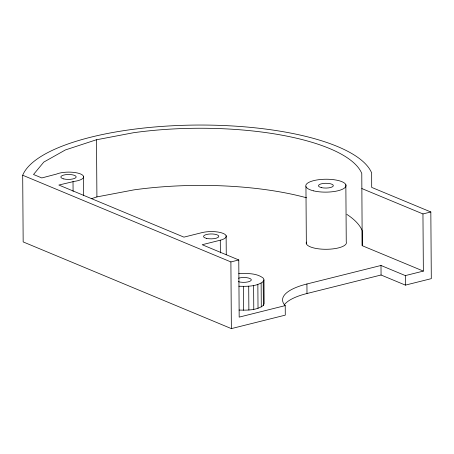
<?xml version="1.0" encoding="UTF-8"?>
<svg xmlns="http://www.w3.org/2000/svg" width="454" height="454" viewBox="0 0 454 454"><rect width="100%" height="100%" fill="white"/><g stroke="black" fill="none" stroke-linecap="round" stroke-linejoin="round"><path stroke-width="0.68" d="M239.048 310.054C247.22 310.258 256.544 310.53 263.382 305.389L263.218 281.576L263.978 279.891L263.36 278.211C256.533 272.86 246.982 273.45 238.764 273.671M263.382 305.389L264.143 303.709L263.978 279.891M238.883 286.236C247.055 286.44 256.379 286.718 263.218 281.576M361.804 188.529L422.952 213.936L423.355 271.095L362.201 245.688L361.781 173.473A166.022 53.226 -0.4 0 0 133.578 132.716L96.208 139.832L65.438 149.922L43.788 162.095L33.511 174.489L41.813 177.945L56.574 174.064A15.084 4.835 -0.4 0 1 80.511 173.95A15.084 4.835 -0.4 0 1 74.206 181.396L58.861 185.039L183.932 237.136L202.036 232.613A15.084 4.835 -0.4 0 1 223.169 233.407A15.084 4.835 -0.4 0 1 220.286 240.2L220.377 252.901M91.254 198.744L96.912 196.911L133.975 189.868A166.022 53.226 -0.4 0 1 306.603 197.802M220.286 240.2L202.183 244.723L238.776 259.96L239.173 317.119L285.22 305.61A61.682 19.777 -0.4 0 1 306.927 283.988L380.997 265.476L405.337 275.595L423.355 271.095M285.22 305.61L285.282 315.138L231.358 328.611L23.165 241.914L22.7 175.238L230.893 261.93L238.776 259.96M422.952 213.936L430.835 211.973L431.3 278.648L405.399 285.123L381.065 275.005L306.995 293.511A61.682 19.777 -0.4 0 0 284.204 304.963M430.835 211.973L371.695 187.4L371.673 172.991A175.993 56.427 -0.4 0 0 90.721 137.216L89.988 137.403A175.993 56.427 -0.4 0 0 22.7 175.238M405.337 275.595L405.399 285.123M380.997 265.476L381.065 275.005M345.852 184.744L346.249 241.903A20.112 6.447 -0.4 0 1 326.199 249.286A20.112 6.447 -0.4 0 1 306.371 242.09M306.927 283.988L306.995 293.511M305.945 186.617L306.342 243.775M261.129 283.143L261.294 306.961M257.855 284.493L258.02 308.311M253.616 285.532L253.786 309.35M248.707 286.19L248.877 310.008M243.458 286.423L243.628 310.235M230.893 261.93L231.358 328.611M226.126 235.705L226.257 254.756M96.509 139.758L96.912 196.911M83.462 176.248L83.598 195.305M73.02 181.504L73.088 191.384M362.201 245.688L362.179 230.626A166.022 53.226 -0.4 0 0 346.884 214.413M238.322 281.656A7.553 2.423 -0.4 0 0 251.005 280.544L251.289 279.919A7.553 2.423 -0.4 0 0 246.721 277.689A7.553 2.423 -0.4 0 0 238.463 278.228M206.479 238.373A7.644 2.452 -0.4 0 0 218.732 236.693A7.644 2.452 -0.4 0 0 208.267 234.156A7.644 2.452 -0.4 0 0 206.479 238.373M63.798 178.927A7.678 2.463 -0.4 0 0 76.102 177.242A7.678 2.463 -0.4 0 0 65.592 174.694A7.678 2.463 -0.4 0 0 63.798 178.927M313.578 190.856A20.112 6.447 -0.4 0 0 345.829 186.429A20.112 6.447 -0.4 0 0 318.288 179.761A20.112 6.447 -0.4 0 0 313.578 190.856M321.33 187.598A7.457 2.389 -0.4 0 0 333.287 185.958A7.457 2.389 -0.4 0 0 323.078 183.484A7.457 2.389 -0.4 0 0 321.33 187.598"/></g></svg>
